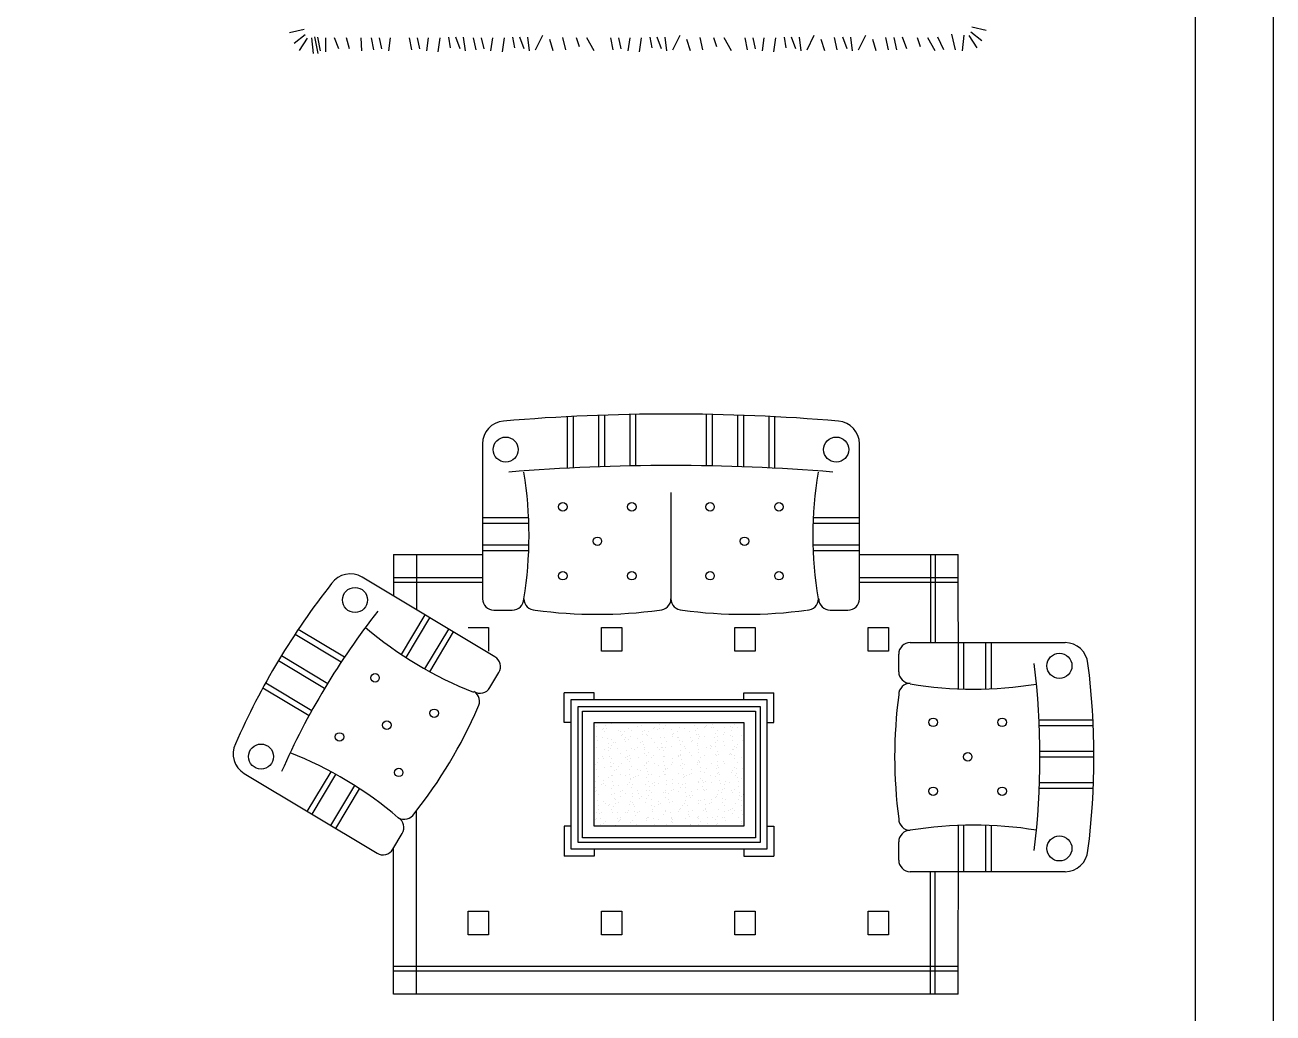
# Model space of a CAD drawing. Header units: inches. Extents: x 4.9 to 47.4, y 12.3 to 37.1.
# Drawn here: x 20.51 to 25.94, y 23.52 to 27.82 of the extents above; entities that cross this region are included whole.
import ezdxf

# ---------------------------------------------------------------- set-up
doc = ezdxf.new("R2010")
doc.units = ezdxf.units.IN
doc.header["$MEASUREMENT"] = 0
for name, color, linetype in [('02', 2, 'Continuous'), ('4', 4, 'Continuous'), ('kadrbm', 4, 'Continuous')]:
    doc.layers.add(name, color=color, linetype=linetype)

# ---------------------------------------------------------------- blocks, each defined once
blk = doc.blocks.new('kadrbm')
at = {"layer": 'kadrbm', "color": 4}
blk.add_lwpolyline([(0, 0), (0, 24.7972), (21, 24.7972), (21, 0), (0, 0)], close=True, dxfattribs=at)
blk.add_lwpolyline([(20.6631, 0.3257), (20.6631, 24.4603), (0.3369, 24.4603), (0.3369, 0.3257), (20.6631, 0.3257)], dxfattribs=at)

msp = doc.modelspace()

# ---------------------------------------------------------------- linework, layer by layer
at = {"layer": '02'}
for p, q in [((21.7275, 27.7987), (21.6638, 27.7838)), ((24.631, 27.8104), (24.6946, 27.7956)), ((21.7312, 27.7758), (21.6835, 27.7381)), ((21.7399, 27.7609), (21.7052, 27.7071)), ((21.7677, 27.6935), (21.7603, 27.7615)), ((21.7887, 27.6941), (21.7733, 27.7664)), ((21.798, 27.7059), (21.7869, 27.7646)), ((21.8209, 27.7015), (21.8209, 27.7622)), ((21.8785, 27.7139), (21.8596, 27.7622)), ((21.9242, 27.7139), (21.9114, 27.7622)), ((21.9775, 27.7053), (21.9745, 27.7622)), ((22.0307, 27.7096), (22.0199, 27.7622)), ((22.0653, 27.7139), (22.0543, 27.7622)), ((22.0956, 27.7053), (22.1035, 27.7622)), ((22.1959, 27.7096), (22.1851, 27.7622)), ((22.2305, 27.7139), (22.2196, 27.7622)), ((22.2609, 27.7053), (22.2687, 27.7622)), ((22.3104, 27.7009), (22.3193, 27.7622)), ((22.3642, 27.7183), (22.3562, 27.7646)), ((22.4057, 27.7139), (22.3865, 27.7646)), ((22.4285, 27.7053), (22.4211, 27.7646)), ((22.475, 27.7096), (22.4642, 27.7622)), ((22.5096, 27.7139), (22.4986, 27.7622)), ((22.5399, 27.7053), (22.5478, 27.7622)), ((22.5894, 27.7009), (22.5983, 27.7622)), ((22.6433, 27.7183), (22.6352, 27.7646)), ((22.6847, 27.7139), (22.6655, 27.7646)), ((22.7076, 27.7053), (22.7002, 27.7646)), ((22.7342, 27.7096), (22.7652, 27.7732)), ((22.8109, 27.7053), (22.7955, 27.7553)), ((22.8649, 27.7102), (22.8531, 27.764)), ((22.9254, 27.7226), (22.9117, 27.7622)), ((22.9892, 27.7053), (22.9574, 27.7622)), ((23.0721, 27.7096), (23.0613, 27.7622)), ((23.1067, 27.7139), (23.0957, 27.7622)), ((23.137, 27.7053), (23.1449, 27.7622)), ((23.1865, 27.7009), (23.1954, 27.7622)), ((23.2404, 27.7183), (23.2323, 27.7646)), ((23.2818, 27.7139), (23.2627, 27.7646)), ((23.3047, 27.7053), (23.2973, 27.7646)), ((23.3313, 27.7096), (23.3623, 27.7732)), ((23.4081, 27.7053), (23.3926, 27.7553)), ((23.462, 27.7102), (23.4502, 27.764)), ((23.5225, 27.7226), (23.5088, 27.7622)), ((23.5863, 27.7053), (23.5545, 27.7622)), ((23.6562, 27.7096), (23.6454, 27.7622)), ((23.6908, 27.7139), (23.6799, 27.7622)), ((23.7212, 27.7053), (23.729, 27.7622)), ((23.7707, 27.7009), (23.7796, 27.7622)), ((23.8245, 27.7183), (23.8165, 27.7646)), ((23.866, 27.7139), (23.8468, 27.7646)), ((23.8888, 27.7053), (23.8814, 27.7646)), ((23.9155, 27.7096), (23.9464, 27.7732)), ((23.9922, 27.7053), (23.9767, 27.7553)), ((24.0461, 27.7102), (24.0344, 27.764)), ((24.0897, 27.7139), (24.0705, 27.7646)), ((24.1126, 27.7053), (24.1051, 27.7646)), ((24.1392, 27.7096), (24.1701, 27.7732)), ((24.2159, 27.7053), (24.2004, 27.7553)), ((24.2699, 27.7102), (24.2581, 27.764)), ((24.3056, 27.7102), (24.2939, 27.764)), ((24.3492, 27.7139), (24.33, 27.7646)), ((24.4089, 27.7226), (24.3952, 27.7622)), ((24.4726, 27.7053), (24.4408, 27.7622)), ((24.51, 27.7102), (24.4844, 27.7646)), ((24.5605, 27.7096), (24.545, 27.7776)), ((24.5908, 27.7053), (24.5982, 27.7732)), ((24.6186, 27.7727), (24.6533, 27.7189)), ((24.6273, 27.7876), (24.6749, 27.7498)), ((23.0078, 26.1191), (23.0078, 25.8951)), ((23.0331, 26.12), (23.0331, 25.896)), ((23.1439, 26.123), (23.1439, 25.899)), ((23.1692, 26.1235), (23.1692, 25.8995)), ((23.4763, 26.1235), (23.4763, 25.8995)), ((23.5017, 26.123), (23.5017, 25.899)), ((23.6124, 26.12), (23.6124, 25.896)), ((23.6377, 26.1191), (23.6377, 25.8951)), ((22.8718, 26.1131), (22.8718, 25.8891)), ((22.8971, 26.1144), (22.8971, 25.8904)), ((23.7485, 26.1144), (23.7485, 25.8904)), ((23.7738, 26.1131), (23.7738, 25.8891)), ((22.5028, 25.675), (22.7038, 25.675)), ((22.5028, 25.6504), (22.7048, 25.6504)), ((23.9408, 25.6504), (24.1428, 25.6504)), ((23.9417, 25.675), (24.1428, 25.675)), ((22.5028, 25.5549), (22.7052, 25.5549)), ((22.5028, 25.5303), (22.7044, 25.5303)), ((23.9404, 25.5549), (24.1428, 25.5549)), ((23.9412, 25.5303), (24.1428, 25.5303)), ((22.2161, 25.5131), (22.2161, 25.2729)), ((24.4523, 25.5131), (24.4523, 25.1299)), ((24.4723, 25.5131), (24.4723, 25.1299)), ((24.573, 24.9283), (24.5723, 25.5131)), ((22.1161, 25.4131), (22.5028, 25.4131)), ((24.1428, 25.4131), (24.5723, 25.4131)), ((22.1161, 25.3931), (22.5028, 25.3931)), ((24.1428, 25.3931), (24.5723, 25.3931)), ((22.15, 25.0781), (22.2534, 25.2505)), ((22.1705, 25.0646), (22.2744, 25.2379)), ((22.4413, 25.1957), (22.5294, 25.1957)), ((22.5294, 25.1957), (22.5294, 25.0928)), ((23.0212, 25.1957), (23.1093, 25.1957)), ((23.0212, 25.0928), (23.0212, 25.1957)), ((23.1093, 25.1957), (23.1093, 25.0928)), ((23.601, 25.1957), (23.6891, 25.1957)), ((23.601, 25.0928), (23.601, 25.1957)), ((23.6891, 25.1957), (23.6891, 25.0928)), ((24.1809, 25.1957), (24.269, 25.1957)), ((24.1809, 25.0928), (24.1809, 25.1957)), ((24.269, 25.1957), (24.269, 25.0928)), ((21.6878, 25.1667), (21.8888, 25.0461)), ((21.7018, 25.1878), (21.9028, 25.0673)), ((22.2523, 25.0151), (22.3564, 25.1887)), ((22.2738, 25.0032), (22.3775, 25.1761)), ((23.1093, 25.0928), (23.0212, 25.0928)), ((23.6891, 25.0928), (23.601, 25.0928)), ((24.269, 25.0928), (24.1809, 25.0928)), ((24.5976, 24.9275), (24.5976, 25.1299)), ((24.6932, 24.9279), (24.6932, 25.1299)), ((24.7178, 24.9289), (24.7178, 25.1299)), ((21.6154, 25.0514), (21.8164, 24.9309)), ((21.6285, 25.0731), (21.8295, 24.9526)), ((21.5479, 24.9333), (21.7489, 24.8128)), ((21.5601, 24.9555), (21.7611, 24.835)), ((22.9885, 24.912), (22.8585, 24.912)), ((22.8585, 24.782), (22.8585, 24.912)), ((22.9885, 24.882), (22.9885, 24.912)), ((23.6403, 24.912), (23.7703, 24.912)), ((23.6403, 24.882), (23.6403, 24.912)), ((23.7703, 24.782), (23.7703, 24.912)), ((22.9185, 24.852), (23.7103, 24.852)), ((22.9185, 24.2604), (22.9185, 24.852)), ((22.9385, 24.832), (23.6903, 24.832)), ((22.9385, 24.2804), (22.9385, 24.832)), ((23.6903, 24.832), (23.6903, 24.2804)), ((23.7103, 24.852), (23.7103, 24.2604)), ((22.8885, 24.782), (22.8585, 24.782)), ((22.9885, 24.782), (23.6403, 24.782)), ((22.9885, 24.3304), (22.9885, 24.782)), ((22.9979, 24.7649), (22.9979, 24.7649)), ((23.0315, 24.7581), (23.0315, 24.7581)), ((23.0385, 24.7696), (23.0385, 24.7696)), ((23.065, 24.7765), (23.065, 24.7765)), ((23.1145, 24.7817), (23.1145, 24.7817)), ((23.1774, 24.7655), (23.1774, 24.7655)), ((23.1939, 24.7686), (23.1939, 24.7686)), ((23.2532, 24.7622), (23.2532, 24.7622)), ((23.2712, 24.7719), (23.2712, 24.7719)), ((23.2986, 24.7684), (23.2986, 24.7684)), ((23.3598, 24.7596), (23.3598, 24.7596)), ((23.3657, 24.78), (23.3657, 24.78)), ((23.4267, 24.7708), (23.4267, 24.7708)), ((23.4698, 24.7607), (23.4698, 24.7607)), ((23.4749, 24.7663), (23.4749, 24.7663)), ((23.478, 24.769), (23.478, 24.769)), ((23.4973, 24.7585), (23.4973, 24.7585)), ((23.5039, 24.7741), (23.5039, 24.7741)), ((23.506, 24.7585), (23.506, 24.7585)), ((23.5551, 24.7604), (23.5551, 24.7604)), ((23.5815, 24.7637), (23.5815, 24.7637)), ((23.5912, 24.7592), (23.5912, 24.7592)), ((23.5993, 24.7719), (23.5993, 24.7719)), ((23.6129, 24.7623), (23.6129, 24.7623)), ((23.6403, 24.782), (23.6403, 24.3304)), ((23.7403, 24.782), (23.7703, 24.782)), ((25.1585, 24.7924), (24.9242, 24.7924)), ((25.1596, 24.7671), (24.9253, 24.7671)), ((22.9899, 24.7522), (22.9899, 24.7522)), ((22.9991, 24.7227), (22.9991, 24.7227)), ((23.0048, 24.7053), (23.0048, 24.7053)), ((23.0265, 24.7525), (23.0265, 24.7525)), ((23.0271, 24.717), (23.0271, 24.717)), ((23.0349, 24.7434), (23.0349, 24.7434)), ((23.0405, 24.754), (23.0405, 24.754)), ((23.0459, 24.7133), (23.0459, 24.7133)), ((23.0626, 24.7072), (23.0626, 24.7072)), ((23.0927, 24.7453), (23.0927, 24.7453)), ((23.1022, 24.7412), (23.1022, 24.7412)), ((23.1091, 24.7238), (23.1091, 24.7238)), ((23.1142, 24.7294), (23.1142, 24.7294)), ((23.1199, 24.7409), (23.1199, 24.7409)), ((23.1204, 24.7091), (23.1204, 24.7091)), ((23.1231, 24.7165), (23.1231, 24.7165)), ((23.1381, 24.7555), (23.1381, 24.7555)), ((23.1403, 24.7073), (23.1403, 24.7073)), ((23.1483, 24.7199), (23.1483, 24.7199)), ((23.1505, 24.7472), (23.1505, 24.7472)), ((23.1783, 24.711), (23.1783, 24.711)), ((23.1972, 24.7442), (23.1972, 24.7442)), ((23.1992, 24.7286), (23.1992, 24.7286)), ((23.2083, 24.749), (23.2083, 24.749)), ((23.2154, 24.7315), (23.2154, 24.7315)), ((23.2208, 24.7268), (23.2208, 24.7268)), ((23.2235, 24.7442), (23.2235, 24.7442)), ((23.2361, 24.7129), (23.2361, 24.7129)), ((23.2482, 24.7566), (23.2482, 24.7566)), ((23.2661, 24.7509), (23.2661, 24.7509)), ((23.2732, 24.7562), (23.2732, 24.7562)), ((23.2786, 24.7155), (23.2786, 24.7155)), ((23.2905, 24.7557), (23.2905, 24.7557)), ((23.2939, 24.7148), (23.2939, 24.7148)), ((23.3239, 24.7528), (23.3239, 24.7528)), ((23.3278, 24.7205), (23.3278, 24.7205)), ((23.3308, 24.7279), (23.3308, 24.7279)), ((23.3359, 24.7335), (23.3359, 24.7335)), ((23.3517, 24.7167), (23.3517, 24.7167)), ((23.3526, 24.7432), (23.3526, 24.7432)), ((23.3559, 24.7188), (23.3559, 24.7188)), ((23.3817, 24.7547), (23.3817, 24.7547)), ((23.4029, 24.7447), (23.4029, 24.7447)), ((23.4095, 24.7185), (23.4095, 24.7185)), ((23.4186, 24.7048), (23.4186, 24.7048)), ((23.4299, 24.7464), (23.4299, 24.7464)), ((23.4319, 24.7308), (23.4319, 24.7308)), ((23.4395, 24.7566), (23.4395, 24.7566)), ((23.4409, 24.7108), (23.4409, 24.7108)), ((23.4425, 24.7309), (23.4425, 24.7309)), ((23.449, 24.7234), (23.449, 24.7234)), ((23.4673, 24.7204), (23.4673, 24.7204)), ((23.5113, 24.7177), (23.5113, 24.7177)), ((23.5161, 24.735), (23.5161, 24.735)), ((23.5241, 24.7476), (23.5241, 24.7476)), ((23.5251, 24.7223), (23.5251, 24.7223)), ((23.5525, 24.732), (23.5525, 24.732)), ((23.5576, 24.7376), (23.5576, 24.7376)), ((23.5829, 24.7242), (23.5829, 24.7242)), ((23.5854, 24.7454), (23.5854, 24.7454)), ((23.5886, 24.721), (23.5886, 24.721)), ((23.5906, 24.7054), (23.5906, 24.7054)), ((23.6284, 24.724), (23.6284, 24.724)), ((23.6352, 24.7033), (23.6352, 24.7033)), ((23.6403, 24.7089), (23.6403, 24.7089)), ((22.99, 24.6588), (22.99, 24.6588)), ((22.9981, 24.6715), (22.9981, 24.6715)), ((23.0345, 24.6666), (23.0345, 24.6666)), ((23.0491, 24.6889), (23.0491, 24.6889)), ((23.0511, 24.6733), (23.0511, 24.6733)), ((23.0528, 24.6624), (23.0528, 24.6624)), ((23.0579, 24.6679), (23.0579, 24.6679)), ((23.0652, 24.683), (23.0652, 24.683)), ((23.0732, 24.6957), (23.0732, 24.6957)), ((23.0818, 24.694), (23.0818, 24.694)), ((23.0923, 24.6685), (23.0923, 24.6685)), ((23.1252, 24.7009), (23.1252, 24.7009)), ((23.1305, 24.6602), (23.1305, 24.6602)), ((23.1501, 24.6704), (23.1501, 24.6704)), ((23.1645, 24.6653), (23.1645, 24.6653)), ((23.1775, 24.672), (23.1775, 24.672)), ((23.1918, 24.6951), (23.1918, 24.6951)), ((23.1969, 24.7007), (23.1969, 24.7007)), ((23.2046, 24.6878), (23.2046, 24.6878)), ((23.2078, 24.6635), (23.2078, 24.6635)), ((23.2079, 24.6723), (23.2079, 24.6723)), ((23.2236, 24.6507), (23.2236, 24.6507)), ((23.2527, 24.6963), (23.2527, 24.6963)), ((23.2657, 24.6742), (23.2657, 24.6742)), ((23.2745, 24.6664), (23.2745, 24.6664)), ((23.2796, 24.672), (23.2796, 24.672)), ((23.2818, 24.6911), (23.2818, 24.6911)), ((23.2839, 24.6755), (23.2839, 24.6755)), ((23.2907, 24.6623), (23.2907, 24.6623)), ((23.2988, 24.675), (23.2988, 24.675)), ((23.3035, 24.6981), (23.3035, 24.6981)), ((23.3235, 24.6761), (23.3235, 24.6761)), ((23.3579, 24.7032), (23.3579, 24.7032)), ((23.3633, 24.6624), (23.3633, 24.6624)), ((23.3658, 24.6865), (23.3658, 24.6865)), ((23.3739, 24.6992), (23.3739, 24.6992)), ((23.3813, 24.678), (23.3813, 24.678)), ((23.3861, 24.6694), (23.3861, 24.6694)), ((23.4031, 24.6513), (23.4031, 24.6513)), ((23.4135, 24.6992), (23.4135, 24.6992)), ((23.4373, 24.6901), (23.4373, 24.6901)), ((23.4391, 24.6799), (23.4391, 24.6799)), ((23.4405, 24.6657), (23.4405, 24.6657)), ((23.4426, 24.6501), (23.4426, 24.6501)), ((23.4782, 24.6755), (23.4782, 24.6755)), ((23.4962, 24.6705), (23.4962, 24.6705)), ((23.497, 24.6818), (23.497, 24.6818)), ((23.5012, 24.6761), (23.5012, 24.6761)), ((23.5145, 24.6933), (23.5145, 24.6933)), ((23.5166, 24.6777), (23.5166, 24.6777)), ((23.5243, 24.6542), (23.5243, 24.6542)), ((23.5252, 24.7022), (23.5252, 24.7022)), ((23.5533, 24.6998), (23.5533, 24.6998)), ((23.5548, 24.6836), (23.5548, 24.6836)), ((23.5914, 24.6658), (23.5914, 24.6658)), ((23.596, 24.6646), (23.596, 24.6646)), ((23.5994, 24.6785), (23.5994, 24.6785)), ((23.6078, 24.6735), (23.6078, 24.6735)), ((23.6126, 24.6855), (23.6126, 24.6855)), ((25.1624, 24.6564), (24.928, 24.6564)), ((22.9964, 24.6009), (22.9964, 24.6009)), ((23.0015, 24.6064), (23.0015, 24.6064)), ((23.0078, 24.6243), (23.0078, 24.6243)), ((23.0254, 24.6325), (23.0254, 24.6325)), ((23.0273, 24.6236), (23.0273, 24.6236)), ((23.0565, 24.6325), (23.0565, 24.6325)), ((23.0597, 24.6081), (23.0597, 24.6081)), ((23.0656, 24.6262), (23.0656, 24.6262)), ((23.0734, 24.6023), (23.0734, 24.6023)), ((23.1024, 24.6478), (23.1024, 24.6478)), ((23.1081, 24.6038), (23.1081, 24.6038)), ((23.1234, 24.6281), (23.1234, 24.6281)), ((23.1355, 24.6337), (23.1355, 24.6337)), ((23.1358, 24.6202), (23.1358, 24.6202)), ((23.1405, 24.6392), (23.1405, 24.6392)), ((23.1405, 24.6139), (23.1405, 24.6139)), ((23.1485, 24.6265), (23.1485, 24.6265)), ((23.1812, 24.63), (23.1812, 24.63)), ((23.2098, 24.6478), (23.2098, 24.6478)), ((23.2152, 24.6071), (23.2152, 24.6071)), ((23.2156, 24.6381), (23.2156, 24.6381)), ((23.2181, 24.605), (23.2181, 24.605)), ((23.2232, 24.6105), (23.2232, 24.6105)), ((23.239, 24.6318), (23.239, 24.6318)), ((23.2471, 24.6366), (23.2471, 24.6366)), ((23.2528, 24.6029), (23.2528, 24.6029)), ((23.2667, 24.5957), (23.2667, 24.5957)), ((23.2892, 24.6347), (23.2892, 24.6347)), ((23.2925, 24.6104), (23.2925, 24.6104)), ((23.2945, 24.5947), (23.2945, 24.5947)), ((23.2968, 24.6337), (23.2968, 24.6337)), ((23.3245, 24.5976), (23.3245, 24.5976)), ((23.3279, 24.6271), (23.3279, 24.6271)), ((23.3298, 24.6079), (23.3298, 24.6079)), ((23.3546, 24.6356), (23.3546, 24.6356)), ((23.3572, 24.6378), (23.3572, 24.6378)), ((23.3622, 24.6433), (23.3622, 24.6433)), ((23.3665, 24.638), (23.3665, 24.638)), ((23.3685, 24.6224), (23.3685, 24.6224)), ((23.3741, 24.6058), (23.3741, 24.6058)), ((23.3823, 24.5994), (23.3823, 24.5994)), ((23.4124, 24.6375), (23.4124, 24.6375)), ((23.4398, 24.6091), (23.4398, 24.6091)), ((23.4401, 24.6013), (23.4401, 24.6013)), ((23.4411, 24.6173), (23.4411, 24.6173)), ((23.4449, 24.6146), (23.4449, 24.6146)), ((23.4479, 24.6093), (23.4479, 24.6093)), ((23.4492, 24.63), (23.4492, 24.63)), ((23.4702, 24.6394), (23.4702, 24.6394)), ((23.498, 24.6032), (23.498, 24.6032)), ((23.5162, 24.6416), (23.5162, 24.6416)), ((23.522, 24.637), (23.522, 24.637)), ((23.5252, 24.6126), (23.5252, 24.6126)), ((23.5272, 24.597), (23.5272, 24.597)), ((23.528, 24.6413), (23.528, 24.6413)), ((23.5515, 24.612), (23.5515, 24.612)), ((23.5558, 24.6051), (23.5558, 24.6051)), ((23.5789, 24.6419), (23.5789, 24.6419)), ((23.5839, 24.6474), (23.5839, 24.6474)), ((23.5858, 24.6432), (23.5858, 24.6432)), ((23.5992, 24.6402), (23.5992, 24.6402)), ((23.6013, 24.6246), (23.6013, 24.6246)), ((23.6136, 24.607), (23.6136, 24.607)), ((23.6286, 24.6306), (23.6286, 24.6306)), ((25.1625, 24.6311), (24.9281, 24.6311)), ((21.7406, 24.3955), (21.844, 24.5679)), ((21.7617, 24.3829), (21.8656, 24.5561)), ((22.9902, 24.5654), (22.9902, 24.5654)), ((22.9983, 24.578), (22.9983, 24.578)), ((23.0074, 24.5475), (23.0074, 24.5475)), ((23.0355, 24.5881), (23.0355, 24.5881)), ((23.0518, 24.5423), (23.0518, 24.5423)), ((23.0618, 24.5925), (23.0618, 24.5925)), ((23.0652, 24.5494), (23.0652, 24.5494)), ((23.0653, 24.5896), (23.0653, 24.5896)), ((23.0671, 24.5518), (23.0671, 24.5518)), ((23.0791, 24.5722), (23.0791, 24.5722)), ((23.0842, 24.5777), (23.0842, 24.5777)), ((23.0933, 24.59), (23.0933, 24.59)), ((23.1026, 24.5544), (23.1026, 24.5544)), ((23.123, 24.5513), (23.123, 24.5513)), ((23.1412, 24.5794), (23.1412, 24.5794)), ((23.1444, 24.555), (23.1444, 24.555)), ((23.1511, 24.5919), (23.1511, 24.5919)), ((23.1618, 24.5435), (23.1618, 24.5435)), ((23.1669, 24.549), (23.1669, 24.549)), ((23.1777, 24.5786), (23.1777, 24.5786)), ((23.1808, 24.5532), (23.1808, 24.5532)), ((23.1908, 24.5751), (23.1908, 24.5751)), ((23.2089, 24.5938), (23.2089, 24.5938)), ((23.2157, 24.5447), (23.2157, 24.5447)), ((23.2184, 24.5827), (23.2184, 24.5827)), ((23.2205, 24.5671), (23.2205, 24.5671)), ((23.2238, 24.5573), (23.2238, 24.5573)), ((23.2386, 24.5551), (23.2386, 24.5551)), ((23.2735, 24.5464), (23.2735, 24.5464)), ((23.2909, 24.5689), (23.2909, 24.5689)), ((23.2964, 24.557), (23.2964, 24.557)), ((23.2989, 24.5815), (23.2989, 24.5815)), ((23.2999, 24.554), (23.2999, 24.554)), ((23.3008, 24.5763), (23.3008, 24.5763)), ((23.3059, 24.5818), (23.3059, 24.5818)), ((23.3542, 24.5589), (23.3542, 24.5589)), ((23.366, 24.5931), (23.366, 24.5931)), ((23.3739, 24.5817), (23.3739, 24.5817)), ((23.3771, 24.5573), (23.3771, 24.5573)), ((23.3792, 24.5416), (23.3792, 24.5416)), ((23.3835, 24.5476), (23.3835, 24.5476)), ((23.3886, 24.5531), (23.3886, 24.5531)), ((23.4032, 24.5579), (23.4032, 24.5579)), ((23.412, 24.5608), (23.412, 24.5608)), ((23.4125, 24.5792), (23.4125, 24.5792)), ((23.4511, 24.5849), (23.4511, 24.5849)), ((23.4532, 24.5693), (23.4532, 24.5693)), ((23.4698, 24.5627), (23.4698, 24.5627)), ((23.4784, 24.5821), (23.4784, 24.5821)), ((23.4951, 24.5505), (23.4951, 24.5505)), ((23.5164, 24.5481), (23.5164, 24.5481)), ((23.5225, 24.5804), (23.5225, 24.5804)), ((23.5245, 24.5608), (23.5245, 24.5608)), ((23.5276, 24.5859), (23.5276, 24.5859)), ((23.5276, 24.5646), (23.5276, 24.5646)), ((23.5326, 24.5562), (23.5326, 24.5562)), ((23.5854, 24.5664), (23.5854, 24.5664)), ((23.5915, 24.5724), (23.5915, 24.5724)), ((23.5996, 24.585), (23.5996, 24.585)), ((23.6052, 24.5517), (23.6052, 24.5517)), ((23.6066, 24.5839), (23.6066, 24.5839)), ((23.6098, 24.5595), (23.6098, 24.5595)), ((23.6119, 24.5439), (23.6119, 24.5439)), ((23.6342, 24.5833), (23.6342, 24.5833)), ((21.8436, 24.3337), (21.9477, 24.5073)), ((21.8647, 24.3211), (21.9684, 24.494)), ((22.9931, 24.5241), (22.9931, 24.5241)), ((22.9963, 24.4997), (22.9963, 24.4997)), ((23.0228, 24.5107), (23.0228, 24.5107)), ((23.0275, 24.5302), (23.0275, 24.5302)), ((23.0278, 24.5162), (23.0278, 24.5162)), ((23.0384, 24.5071), (23.0384, 24.5071)), ((23.0655, 24.4962), (23.0655, 24.4962)), ((23.0704, 24.5274), (23.0704, 24.5274)), ((23.0736, 24.5089), (23.0736, 24.5089)), ((23.0962, 24.509), (23.0962, 24.509)), ((23.1105, 24.4875), (23.1105, 24.4875)), ((23.1344, 24.5136), (23.1344, 24.5136)), ((23.1406, 24.5204), (23.1406, 24.5204)), ((23.1464, 24.5394), (23.1464, 24.5394)), ((23.1487, 24.5331), (23.1487, 24.5331)), ((23.1518, 24.4987), (23.1518, 24.4987)), ((23.154, 24.5109), (23.154, 24.5109)), ((23.2118, 24.5128), (23.2118, 24.5128)), ((23.2258, 24.5263), (23.2258, 24.5263)), ((23.229, 24.5019), (23.229, 24.5019)), ((23.2311, 24.4863), (23.2311, 24.4863)), ((23.2445, 24.5148), (23.2445, 24.5148)), ((23.2495, 24.5203), (23.2495, 24.5203)), ((23.253, 24.5094), (23.253, 24.5094)), ((23.2697, 24.5146), (23.2697, 24.5146)), ((23.2991, 24.4881), (23.2991, 24.4881)), ((23.3031, 24.5296), (23.3031, 24.5296)), ((23.3051, 24.514), (23.3051, 24.514)), ((23.3271, 24.4861), (23.3271, 24.4861)), ((23.3275, 24.5165), (23.3275, 24.5165)), ((23.3281, 24.5337), (23.3281, 24.5337)), ((23.3322, 24.4916), (23.3322, 24.4916)), ((23.3561, 24.5177), (23.3561, 24.5177)), ((23.3662, 24.4997), (23.3662, 24.4997)), ((23.3742, 24.5123), (23.3742, 24.5123)), ((23.3845, 24.5009), (23.3845, 24.5009)), ((23.3853, 24.5184), (23.3853, 24.5184)), ((23.4388, 24.489), (23.4388, 24.489)), ((23.4413, 24.5239), (23.4413, 24.5239)), ((23.4431, 24.5203), (23.4431, 24.5203)), ((23.4493, 24.5366), (23.4493, 24.5366)), ((23.4586, 24.5286), (23.4586, 24.5286)), ((23.4618, 24.5042), (23.4618, 24.5042)), ((23.4638, 24.4886), (23.4638, 24.4886)), ((23.4662, 24.5189), (23.4662, 24.5189)), ((23.4712, 24.5244), (23.4712, 24.5244)), ((23.4785, 24.4887), (23.4785, 24.4887)), ((23.5009, 24.5222), (23.5009, 24.5222)), ((23.5358, 24.5318), (23.5358, 24.5318)), ((23.5379, 24.5162), (23.5379, 24.5162)), ((23.5488, 24.4902), (23.5488, 24.4902)), ((23.5537, 24.5129), (23.5537, 24.5129)), ((23.5539, 24.4957), (23.5539, 24.4957)), ((23.5587, 24.5241), (23.5587, 24.5241)), ((23.5778, 24.5218), (23.5778, 24.5218)), ((23.5864, 24.4879), (23.5864, 24.4879)), ((23.5998, 24.4916), (23.5998, 24.4916)), ((23.6165, 24.526), (23.6165, 24.526)), ((23.6173, 24.5031), (23.6173, 24.5031)), ((23.6288, 24.5371), (23.6288, 24.5371)), ((25.1596, 24.495), (24.9253, 24.495)), ((25.1606, 24.5203), (24.9262, 24.5203)), ((22.9904, 24.472), (22.9904, 24.472)), ((22.9954, 24.4808), (22.9954, 24.4808)), ((22.9984, 24.4841), (22.9984, 24.4841)), ((23.0037, 24.4434), (23.0037, 24.4434)), ((23.0084, 24.469), (23.0084, 24.469)), ((23.0276, 24.4367), (23.0276, 24.4367)), ((23.0662, 24.4709), (23.0662, 24.4709)), ((23.0778, 24.471), (23.0778, 24.471)), ((23.0781, 24.4521), (23.0781, 24.4521)), ((23.081, 24.4466), (23.081, 24.4466)), ((23.0959, 24.4322), (23.0959, 24.4322)), ((23.1027, 24.461), (23.1027, 24.461)), ((23.1055, 24.482), (23.1055, 24.482)), ((23.124, 24.4728), (23.124, 24.4728)), ((23.1489, 24.4397), (23.1489, 24.4397)), ((23.1537, 24.4341), (23.1537, 24.4341)), ((23.155, 24.4743), (23.155, 24.4743)), ((23.1571, 24.4587), (23.1571, 24.4587)), ((23.1779, 24.4852), (23.1779, 24.4852)), ((23.1818, 24.4747), (23.1818, 24.4747)), ((23.1881, 24.4533), (23.1881, 24.4533)), ((23.1932, 24.4588), (23.1932, 24.4588)), ((23.2115, 24.436), (23.2115, 24.436)), ((23.2159, 24.4512), (23.2159, 24.4512)), ((23.2171, 24.4849), (23.2171, 24.4849)), ((23.224, 24.4639), (23.224, 24.4639)), ((23.2365, 24.4456), (23.2365, 24.4456)), ((23.2396, 24.4766), (23.2396, 24.4766)), ((23.2693, 24.4379), (23.2693, 24.4379)), ((23.291, 24.4755), (23.291, 24.4755)), ((23.2974, 24.4785), (23.2974, 24.4785)), ((23.2998, 24.4562), (23.2998, 24.4562)), ((23.3105, 24.4732), (23.3105, 24.4732)), ((23.3137, 24.4489), (23.3137, 24.4489)), ((23.3158, 24.4332), (23.3158, 24.4332)), ((23.3283, 24.4402), (23.3283, 24.4402)), ((23.3552, 24.4804), (23.3552, 24.4804)), ((23.3849, 24.4417), (23.3849, 24.4417)), ((23.3877, 24.4765), (23.3877, 24.4765)), ((23.3898, 24.4609), (23.3898, 24.4609)), ((23.4034, 24.4645), (23.4034, 24.4645)), ((23.4098, 24.4574), (23.4098, 24.4574)), ((23.413, 24.4822), (23.413, 24.4822)), ((23.4149, 24.4629), (23.4149, 24.4629)), ((23.4427, 24.4436), (23.4427, 24.4436)), ((23.4495, 24.4431), (23.4495, 24.4431)), ((23.4692, 24.4478), (23.4692, 24.4478)), ((23.4708, 24.4841), (23.4708, 24.4841)), ((23.4976, 24.4342), (23.4976, 24.4342)), ((23.5005, 24.4455), (23.5005, 24.4455)), ((23.5166, 24.4547), (23.5166, 24.4547)), ((23.5215, 24.4603), (23.5215, 24.4603)), ((23.5246, 24.4674), (23.5246, 24.4674)), ((23.5286, 24.486), (23.5286, 24.486)), ((23.5432, 24.4755), (23.5432, 24.4755)), ((23.5464, 24.4511), (23.5464, 24.4511)), ((23.5485, 24.4355), (23.5485, 24.4355)), ((23.5583, 24.4473), (23.5583, 24.4473)), ((23.5917, 24.479), (23.5917, 24.479)), ((23.6161, 24.4492), (23.6161, 24.4492)), ((23.6205, 24.4787), (23.6205, 24.4787)), ((23.6225, 24.4631), (23.6225, 24.4631)), ((23.6289, 24.4437), (23.6289, 24.4437)), ((23.6315, 24.4615), (23.6315, 24.4615)), ((23.6366, 24.467), (23.6366, 24.467)), ((22.2161, 23.6001), (22.2165, 24.399)), ((22.9905, 24.3785), (22.9905, 24.3785)), ((22.9986, 24.3912), (22.9986, 24.3912)), ((23.007, 24.419), (23.007, 24.419)), ((23.009, 24.4034), (23.009, 24.4034)), ((23.0113, 24.388), (23.0113, 24.388)), ((23.0217, 24.3906), (23.0217, 24.3906)), ((23.0381, 24.4303), (23.0381, 24.4303)), ((23.0491, 24.4205), (23.0491, 24.4205)), ((23.0542, 24.426), (23.0542, 24.426)), ((23.0657, 24.4028), (23.0657, 24.4028)), ((23.0691, 24.3899), (23.0691, 24.3899)), ((23.0737, 24.4154), (23.0737, 24.4154)), ((23.083, 24.431), (23.083, 24.431)), ((23.0884, 24.3903), (23.0884, 24.3903)), ((23.1269, 24.3918), (23.1269, 24.3918)), ((23.1318, 24.3918), (23.1318, 24.3918)), ((23.1369, 24.3973), (23.1369, 24.3973)), ((23.1408, 24.427), (23.1408, 24.427)), ((23.1608, 24.4234), (23.1608, 24.4234)), ((23.1624, 24.4179), (23.1624, 24.4179)), ((23.1656, 24.3935), (23.1656, 24.3935)), ((23.1677, 24.3779), (23.1677, 24.3779)), ((23.178, 24.3918), (23.178, 24.3918)), ((23.1847, 24.3937), (23.1847, 24.3937)), ((23.2397, 24.4212), (23.2397, 24.4212)), ((23.2417, 24.4056), (23.2417, 24.4056)), ((23.2425, 24.3955), (23.2425, 24.3955)), ((23.2532, 24.416), (23.2532, 24.416)), ((23.2708, 24.4246), (23.2708, 24.4246)), ((23.2759, 24.4301), (23.2759, 24.4301)), ((23.2912, 24.382), (23.2912, 24.382)), ((23.2993, 24.3947), (23.2993, 24.3947)), ((23.3003, 24.3974), (23.3003, 24.3974)), ((23.3211, 24.3925), (23.3211, 24.3925)), ((23.3535, 24.3959), (23.3535, 24.3959)), ((23.3585, 24.4014), (23.3585, 24.4014)), ((23.3663, 24.4063), (23.3663, 24.4063)), ((23.3744, 24.4189), (23.3744, 24.4189)), ((23.3825, 24.4275), (23.3825, 24.4275)), ((23.3952, 24.4201), (23.3952, 24.4201)), ((23.3984, 24.3958), (23.3984, 24.3958)), ((23.4004, 24.3801), (23.4004, 24.3801)), ((23.4159, 24.4012), (23.4159, 24.4012)), ((23.4415, 24.4305), (23.4415, 24.4305)), ((23.4651, 24.3988), (23.4651, 24.3988)), ((23.4724, 24.4234), (23.4724, 24.4234)), ((23.4737, 24.4031), (23.4737, 24.4031)), ((23.4745, 24.4078), (23.4745, 24.4078)), ((23.4787, 24.3953), (23.4787, 24.3953)), ((23.4925, 24.4287), (23.4925, 24.4287)), ((23.5316, 24.405), (23.5316, 24.405)), ((23.5538, 24.4195), (23.5538, 24.4195)), ((23.5539, 24.3947), (23.5539, 24.3947)), ((23.5752, 24.4), (23.5752, 24.4)), ((23.5802, 24.4055), (23.5802, 24.4055)), ((23.5894, 24.4069), (23.5894, 24.4069)), ((23.5919, 24.3855), (23.5919, 24.3855)), ((23.5999, 24.3982), (23.5999, 24.3982)), ((23.6042, 24.4316), (23.6042, 24.4316)), ((23.6279, 24.4224), (23.6279, 24.4224)), ((23.6311, 24.398), (23.6311, 24.398)), ((23.6332, 24.3824), (23.6332, 24.3824)), ((22.8585, 24.3304), (22.8585, 24.2004)), ((22.8885, 24.3304), (22.8585, 24.3304)), ((23.6403, 24.3304), (22.9885, 24.3304)), ((22.9928, 24.359), (22.9928, 24.359)), ((22.9978, 24.3645), (22.9978, 24.3645)), ((23.0144, 24.3626), (23.0144, 24.3626)), ((23.0176, 24.3382), (23.0176, 24.3382)), ((23.0278, 24.3433), (23.0278, 24.3433)), ((23.0391, 24.3518), (23.0391, 24.3518)), ((23.0805, 24.3358), (23.0805, 24.3358)), ((23.0916, 24.3659), (23.0916, 24.3659)), ((23.0937, 24.3503), (23.0937, 24.3503)), ((23.0969, 24.3537), (23.0969, 24.3537)), ((23.1029, 24.3675), (23.1029, 24.3675)), ((23.1044, 24.3619), (23.1044, 24.3619)), ((23.141, 24.3336), (23.141, 24.3336)), ((23.149, 24.3462), (23.149, 24.3462)), ((23.1547, 24.3556), (23.1547, 24.3556)), ((23.1731, 24.3372), (23.1731, 24.3372)), ((23.1871, 24.3332), (23.1871, 24.3332)), ((23.2145, 24.3631), (23.2145, 24.3631)), ((23.2161, 24.3578), (23.2161, 24.3578)), ((23.2195, 24.3686), (23.2195, 24.3686)), ((23.2241, 24.3705), (23.2241, 24.3705)), ((23.2471, 24.3648), (23.2471, 24.3648)), ((23.2503, 24.3404), (23.2503, 24.3404)), ((23.2703, 24.3594), (23.2703, 24.3594)), ((23.2971, 24.3344), (23.2971, 24.3344)), ((23.3022, 24.3399), (23.3022, 24.3399)), ((23.3243, 24.3681), (23.3243, 24.3681)), ((23.3261, 24.366), (23.3261, 24.366)), ((23.3264, 24.3525), (23.3264, 24.3525)), ((23.3281, 24.3613), (23.3281, 24.3613)), ((23.3285, 24.3468), (23.3285, 24.3468)), ((23.3859, 24.3632), (23.3859, 24.3632)), ((23.4036, 24.371), (23.4036, 24.371)), ((23.4058, 24.3394), (23.4058, 24.3394)), ((23.4088, 24.3373), (23.4088, 24.3373)), ((23.4362, 24.3672), (23.4362, 24.3672)), ((23.4412, 24.3727), (23.4412, 24.3727)), ((23.4416, 24.3371), (23.4416, 24.3371)), ((23.4437, 24.365), (23.4437, 24.365)), ((23.4497, 24.3497), (23.4497, 24.3497)), ((23.4798, 24.3671), (23.4798, 24.3671)), ((23.483, 24.3427), (23.483, 24.3427)), ((23.5015, 24.3669), (23.5015, 24.3669)), ((23.5167, 24.3613), (23.5167, 24.3613)), ((23.5188, 24.3385), (23.5188, 24.3385)), ((23.5239, 24.344), (23.5239, 24.344)), ((23.5248, 24.374), (23.5248, 24.374)), ((23.5478, 24.3701), (23.5478, 24.3701)), ((23.5571, 24.3703), (23.5571, 24.3703)), ((23.5591, 24.3547), (23.5591, 24.3547)), ((23.6171, 24.3707), (23.6171, 24.3707)), ((23.6291, 24.3503), (23.6291, 24.3503)), ((23.6305, 24.3414), (23.6305, 24.3414)), ((23.6385, 24.3416), (23.6385, 24.3416)), ((23.7403, 24.3304), (23.7703, 24.3304)), ((23.7703, 24.3304), (23.7703, 24.2004)), ((24.5976, 24.1329), (24.5976, 24.3353)), ((24.6932, 24.1329), (24.6932, 24.3349)), ((24.7178, 24.1329), (24.7178, 24.334)), ((23.6903, 24.2804), (22.9385, 24.2804)), ((23.7103, 24.2604), (22.9185, 24.2604)), ((22.9885, 24.2304), (22.9885, 24.2004)), ((23.6403, 24.2304), (23.6403, 24.2004)), ((22.9885, 24.2004), (22.8585, 24.2004)), ((23.6403, 24.2004), (23.7703, 24.2004)), ((24.4523, 23.6001), (24.4523, 24.1329)), ((24.4723, 23.6001), (24.4723, 24.1329)), ((22.4413, 23.961), (22.5294, 23.961)), ((22.4413, 23.8581), (22.4413, 23.961)), ((22.5294, 23.961), (22.5294, 23.8581)), ((23.0212, 23.961), (23.1093, 23.961)), ((23.0212, 23.8581), (23.0212, 23.961)), ((23.1093, 23.961), (23.1093, 23.8581)), ((23.601, 23.961), (23.6891, 23.961)), ((23.601, 23.8581), (23.601, 23.961)), ((23.6891, 23.961), (23.6891, 23.8581)), ((24.1809, 23.961), (24.269, 23.961)), ((24.1809, 23.8581), (24.1809, 23.961)), ((24.269, 23.961), (24.269, 23.8581)), ((22.5294, 23.8581), (22.4413, 23.8581)), ((23.1093, 23.8581), (23.0212, 23.8581)), ((23.6891, 23.8581), (23.601, 23.8581)), ((24.269, 23.8581), (24.1809, 23.8581)), ((24.5723, 23.7201), (22.1161, 23.7201)), ((24.5723, 23.7001), (22.1161, 23.7001))]:
    msp.add_line(p, q, dxfattribs=at)
for centre, radius in [((22.6039, 25.97), 0.0546), ((24.0417, 25.97), 0.0546), ((22.8528, 25.721), 0.0185), ((23.1528, 25.721), 0.0185), ((23.4928, 25.721), 0.0185), ((23.7928, 25.721), 0.0185), ((23.0028, 25.571), 0.0185), ((23.6428, 25.571), 0.0185), ((22.8528, 25.421), 0.0185), ((23.1528, 25.421), 0.0185), ((23.4928, 25.421), 0.0185), ((23.7928, 25.421), 0.0185), ((21.9484, 25.3155), 0.0546), ((25.0127, 25.0288), 0.0546), ((22.0355, 24.9766), 0.0185), ((22.2927, 24.8223), 0.0185), ((22.087, 24.7708), 0.0185), ((24.4638, 24.7829), 0.0185), ((24.7638, 24.7829), 0.0185), ((21.8812, 24.7193), 0.0185), ((21.5396, 24.6339), 0.0546), ((24.6138, 24.6329), 0.0185), ((22.1384, 24.565), 0.0185), ((24.4638, 24.4829), 0.0185), ((24.7638, 24.4829), 0.0185), ((25.0127, 24.234), 0.0546)]:
    msp.add_circle(centre, radius, dxfattribs=at)
at = {"layer": '4'}
for p, q in [((22.5028, 25.9945), (22.5028, 25.321)), ((24.1428, 25.321), (24.1428, 25.9945)), ((23.3228, 25.7838), (23.3228, 25.321)), ((22.1161, 25.5131), (22.5028, 25.5131)), ((22.1161, 25.5131), (22.1161, 25.3328)), ((24.1428, 25.5131), (24.5723, 25.5131)), ((22.557, 25.0684), (21.9794, 25.4148)), ((22.5528, 25.271), (22.6328, 25.271)), ((24.0158, 25.271), (24.0928, 25.271)), ((24.3638, 25.1299), (25.0373, 25.1299)), ((24.3138, 25.0029), (24.3138, 25.0799)), ((22.5345, 24.9338), (22.5741, 24.9998)), ((22.8885, 24.882), (23.7403, 24.882)), ((22.8885, 24.2304), (22.8885, 24.882)), ((23.7403, 24.882), (23.7403, 24.2304)), ((21.4666, 24.5598), (22.0442, 24.2134)), ((24.5723, 23.6001), (24.573, 24.3345)), ((22.1128, 24.2306), (22.1539, 24.2992)), ((22.1161, 23.6001), (22.1161, 24.236)), ((23.7403, 24.2304), (22.8885, 24.2304)), ((24.3138, 24.1829), (24.3138, 24.2629)), ((25.0373, 24.1329), (24.3638, 24.1329)), ((24.5723, 23.6001), (22.1161, 23.6001))]:
    msp.add_line(p, q, dxfattribs=at)
for centre, radius, start, end in [((23.3228, 17.4615), 8.6633, 85.17689, 94.82311), ((22.6028, 25.9945), 0.1, 94.8231, 180), ((24.0428, 25.9945), 0.1, 0, 85.1769), ((23.3228, 17.2375), 8.6633, 85.33384, 94.66616), ((21.0439, 25.596), 1.6617, 350.4743, 9.5257), ((25.6016, 25.596), 1.6617, 170.4743, 189.5257), ((21.9279, 25.3291), 0.1, 59.0475, 144.2244), ((24.4047, 23.379), 3.2523, 141.8604, 156.2346), ((22.5528, 25.321), 0.05, 180, 270), ((22.6328, 25.321), 0.05, 270, 0), ((22.7328, 25.321), 0.05, 180, 270), ((23.2728, 25.321), 0.05, 270, 0), ((23.3728, 25.321), 0.05, 180, 270), ((23.9147, 25.321), 0.05, 270, 0), ((24.0158, 25.321), 0.05, 180, 270), ((24.0928, 25.321), 0.05, 270, 0), ((24.6057, 23.2585), 3.2523, 141.8604, 156.2346), ((23.0028, 27.3044), 2.0512, 262.4363, 277.5637), ((23.6428, 27.3044), 2.0512, 262.4363, 277.5637), ((23.0714, 26.4609), 1.6617, 229.5648, 248.5732), ((24.3638, 25.0799), 0.05, 90, 180), ((25.0373, 25.0299), 0.1, 4.8231, 90), ((22.5312, 25.0255), 0.05, 329.0475, 59.0475), ((21.6759, 24.6314), 3.2523, 352.8129, 7.1871), ((21.9102, 24.6314), 3.2523, 352.8129, 7.1871), ((24.3638, 25.0029), 0.05, 180, 270), ((22.4917, 24.9595), 0.05, 239.0475, 329.0475), ((24.3638, 24.9029), 0.05, 90, 180), ((24.6388, 26.5887), 1.6617, 260.4743, 279.4827), ((22.4402, 24.8738), 0.05, 329.0475, 59.0475), ((26.3471, 24.6329), 2.0512, 172.4363, 187.5637), ((20.6004, 25.6623), 2.0512, 321.4838, 336.6113), ((21.518, 24.6456), 0.1, 153.8706, 239.0475), ((21.058, 23.1038), 1.6617, 49.5219, 68.5303), ((22.1625, 24.4107), 0.05, 239.0475, 329.0475), ((22.1111, 24.3249), 0.05, 329.0475, 59.0475), ((24.3638, 24.3629), 0.05, 180, 270), ((24.6388, 22.6741), 1.6617, 80.5173, 99.5257), ((24.3638, 24.2629), 0.05, 90, 180), ((22.0699, 24.2563), 0.05, 239.0475, 329.0475), ((25.0373, 24.2329), 0.1, 270, 355.1769), ((24.3638, 24.1829), 0.05, 180, 270)]:
    msp.add_arc(centre, radius, start, end, dxfattribs=at)

# ---------------------------------------------------------------- block references
at = {"layer": 'kadrbm'}
msp.add_blockref('kadrbm', (4.942, 12.2779), dxfattribs=at)

doc.saveas('drawing.dxf')
